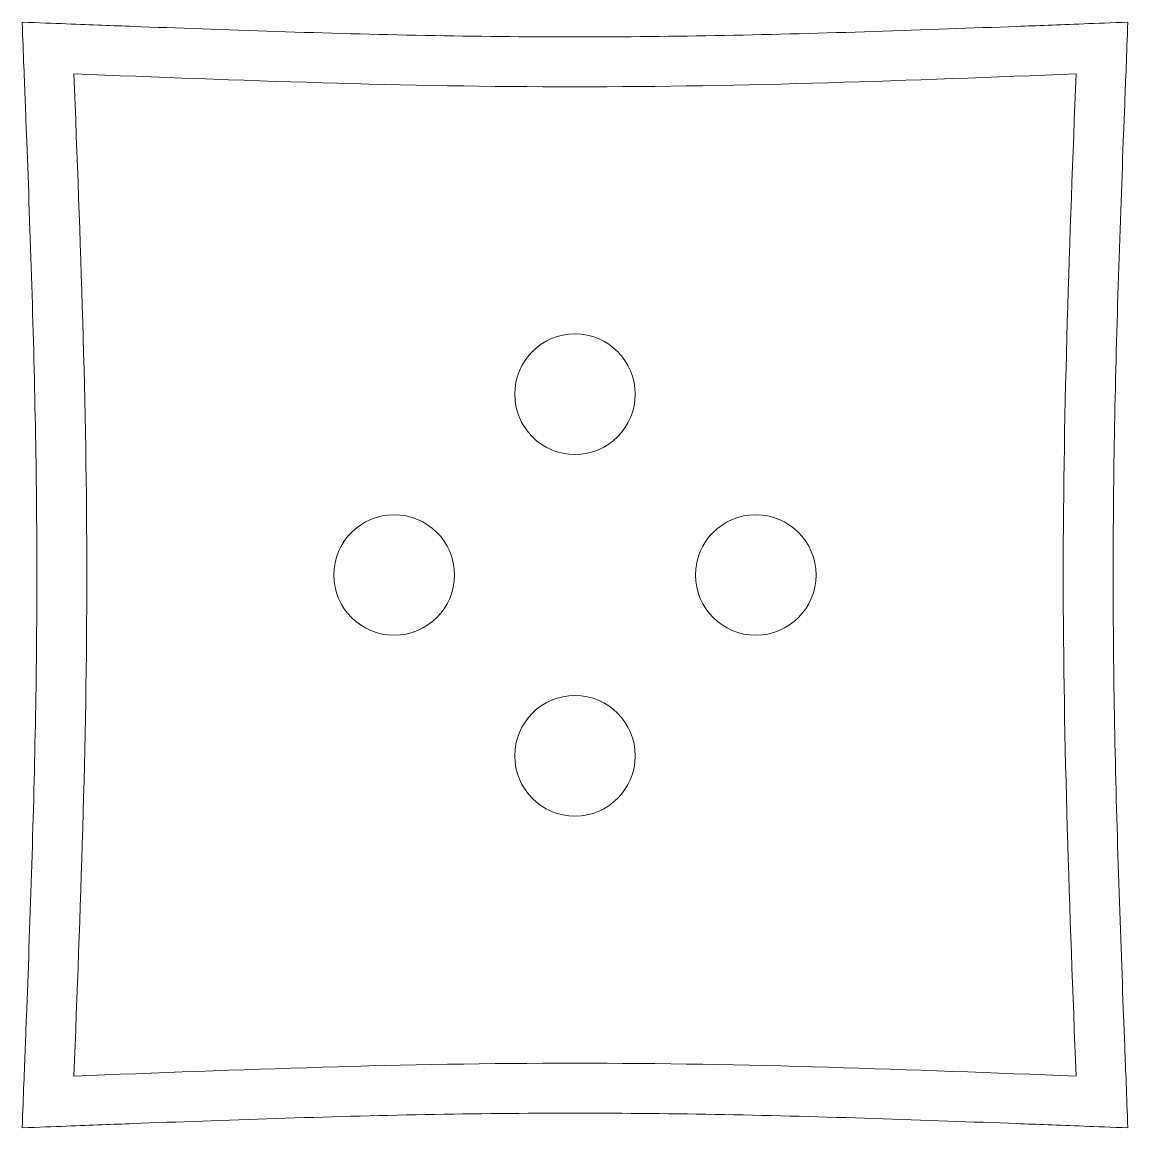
# Model space of a CAD drawing. Header units: millimetres. Extents: x 205 to 343, y 512 to 649.
import ezdxf

# ---------------------------------------------------------------- set-up
doc = ezdxf.new("R2010")
doc.units = ezdxf.units.MM

msp = doc.modelspace()

# ---------------------------------------------------------------- linework, layer by layer
at = {"color": 7, "linetype": 'Continuous', "lineweight": 18}
for centre in [(273.77, 603.11), (251.27, 580.61), (296.27, 580.61), (273.77, 558.11)]:
    msp.add_circle(centre, 7.5, dxfattribs=at)
at = {"color": 5, "linetype": 'Continuous', "lineweight": 0}
for points, knots in [([(204.97, 511.81), (205.13, 515.9), (205.32, 520.76), (205.66, 529.51), (206.17, 543.41), (206.67, 562), (206.88, 580.61), (206.67, 599.22), (206.17, 617.81), (205.66, 631.71), (205.32, 640.46), (205.13, 645.32), (204.97, 649.41)], [0, 0, 0, 0, 0.061768, 0.094544, 0.229692, 0.364836, 0.500001, 0.635165, 0.770308, 0.905456, 0.938232, 1, 1, 1, 1]), ([(204.97, 649.41), (209.06, 649.25), (213.93, 649.06), (222.67, 648.73), (236.57, 648.21), (255.17, 647.71), (273.77, 647.5), (292.38, 647.71), (310.98, 648.21), (324.87, 648.73), (333.62, 649.06), (338.49, 649.25), (342.57, 649.41)], [0, 0, 0, 0, 0.061768, 0.094544, 0.229692, 0.364836, 0.500001, 0.635165, 0.770308, 0.905456, 0.938232, 1, 1, 1, 1]), ([(342.57, 649.41), (342.42, 645.32), (342.23, 640.46), (341.89, 631.71), (341.38, 617.81), (340.87, 599.22), (340.67, 580.61), (340.87, 562), (341.38, 543.41), (341.89, 529.51), (342.23, 520.76), (342.42, 515.9), (342.57, 511.81)], [0, 0, 0, 0, 0.061768, 0.094544, 0.229692, 0.364836, 0.500001, 0.635165, 0.770308, 0.905456, 0.938232, 1, 1, 1, 1]), ([(211.42, 518.25), (212.22, 538.77), (213.02, 559.29), (213.02, 601.93), (212.22, 622.45), (211.42, 642.97)], [0, 0, 0, 0, 0.5, 0.5, 1, 1, 1, 1]), ([(211.42, 642.97), (231.93, 642.16), (252.45, 641.36), (295.09, 641.36), (315.61, 642.16), (336.13, 642.97)], [0, 0, 0, 0, 0.5, 0.5, 1, 1, 1, 1]), ([(336.13, 642.97), (335.33, 622.45), (334.53, 601.93), (334.53, 559.29), (335.33, 538.77), (336.13, 518.25)], [0, 0, 0, 0, 0.5, 0.5, 1, 1, 1, 1]), ([(336.13, 518.25), (315.61, 519.05), (295.09, 519.86), (252.45, 519.86), (231.93, 519.05), (211.42, 518.25)], [0, 0, 0, 0, 0.5, 0.5, 1, 1, 1, 1]), ([(342.57, 511.81), (338.49, 511.97), (333.62, 512.16), (324.87, 512.49), (310.98, 513.01), (292.38, 513.51), (273.77, 513.71), (255.17, 513.51), (236.57, 513.01), (222.67, 512.49), (213.93, 512.16), (209.06, 511.97), (204.97, 511.81)], [0, 0, 0, 0, 0.061768, 0.094544, 0.229692, 0.364836, 0.500001, 0.635165, 0.770308, 0.905456, 0.938232, 1, 1, 1, 1])]:
    msp.add_open_spline(points, degree=3, knots=knots, dxfattribs=at)

doc.saveas('drawing.dxf')
